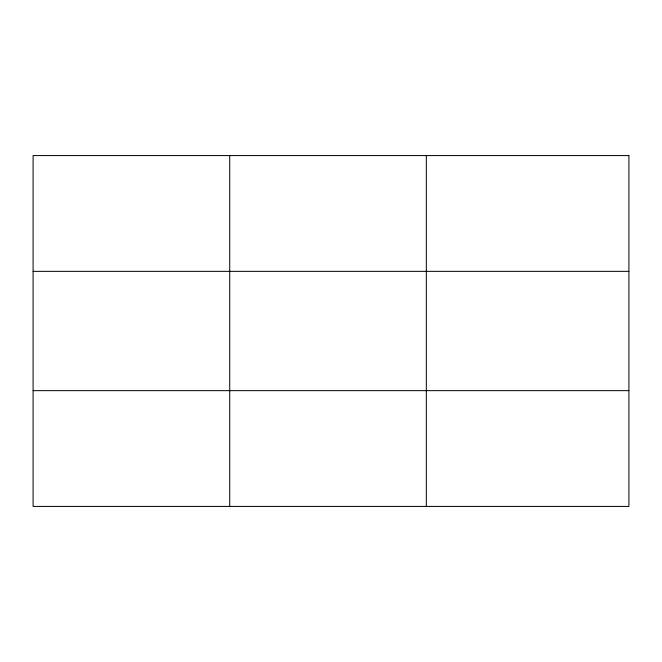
<?xml version="1.0" encoding="UTF-8"?>
<svg xmlns="http://www.w3.org/2000/svg" width="662" height="662" viewBox="0 0 662 662"><rect width="100%" height="100%" fill="white"/><g stroke="black" fill="none" stroke-linecap="round" stroke-linejoin="round"><path stroke-width="0.99" d="M229.714 155.578L229.714 506.422M426.328 155.578L426.328 506.422M33.1 271.354L628.9 271.354M33.1 390.646L628.9 390.646M628.9 155.578L628.9 506.422L33.1 506.422L33.1 155.578L628.9 155.578"/></g></svg>
